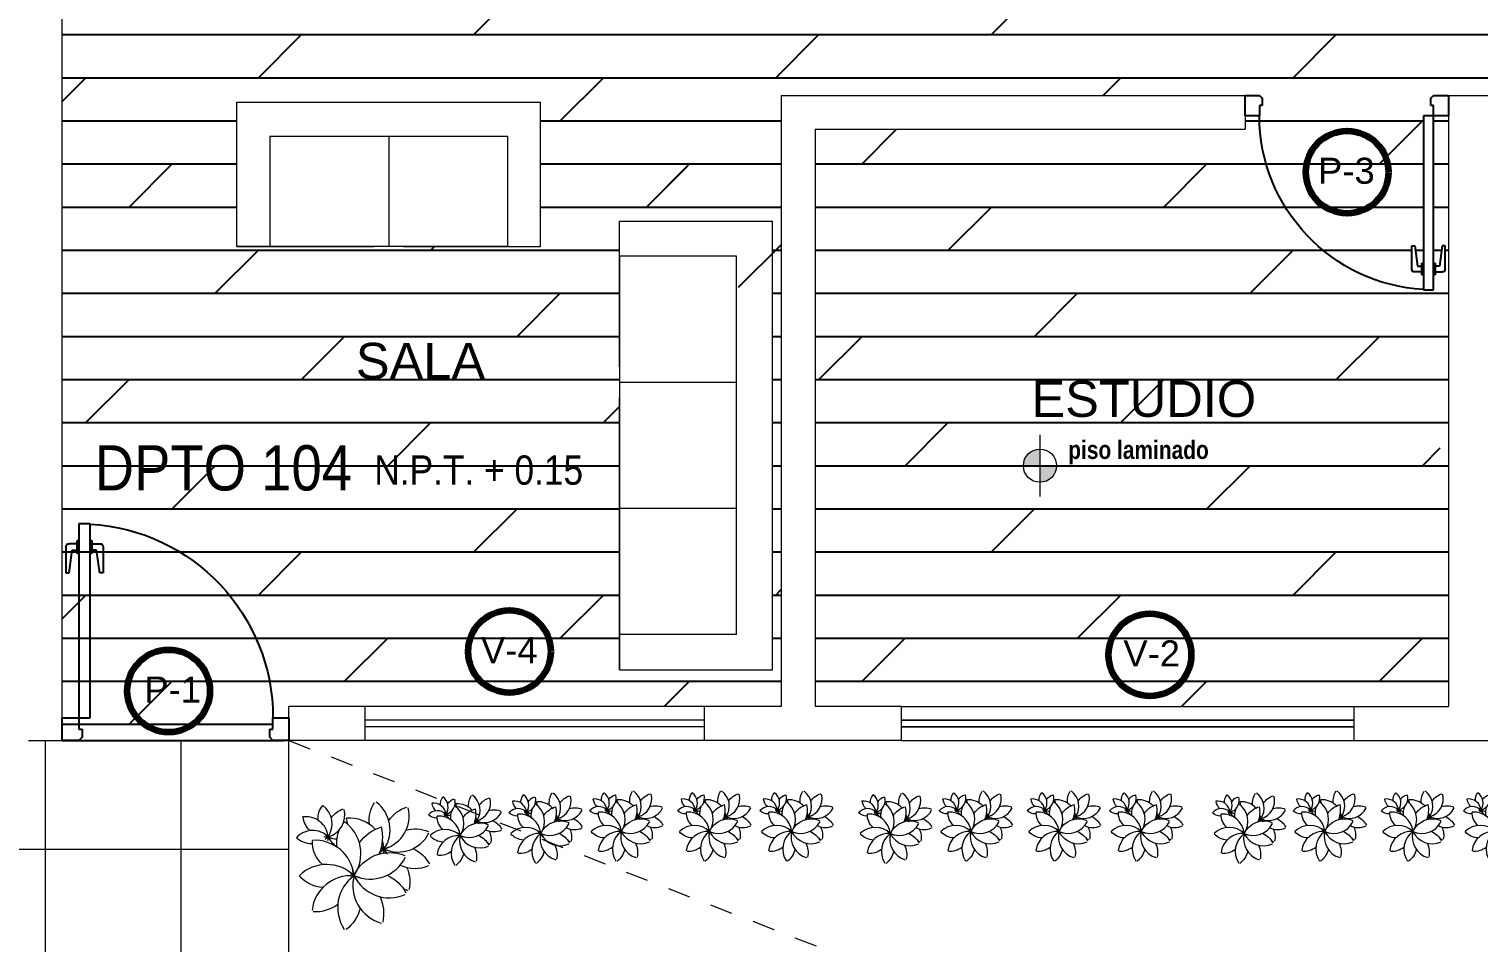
# Model space of a CAD drawing. Header units: millimetres. Extents: x 2204.1 to 2242.3, y 1175.1 to 1221.8.
# Drawn here: x 2222.77 to 2229.17, y 1205.75 to 1209.78 of the extents above; entities that cross this region are included whole.
import ezdxf
from ezdxf.enums import TextEntityAlignment as Align

# ---------------------------------------------------------------- set-up
doc = ezdxf.new("R2010")
doc.units = ezdxf.units.MM
doc.linetypes.add('HIDDEN2', pattern=[0.1875, 0.125, -0.0625])
for name, color, linetype, lineweight in [('01', 1, 'Continuous', 5), ('CLOSETS', 253, 'Continuous', 18), ('mobiliario', 2, 'Continuous', 18), ('MURO ALTO', 6, 'Continuous', 18), ('puertas', 2, 'Continuous', 13), ('TEXTO', 4, 'Continuous', 5), ('VIDRIOS', 124, 'Continuous', 18)]:
    doc.layers.add(name, color=color, linetype=linetype, lineweight=lineweight)
for name, color, linetype in [('DETALLES PUERTAS', 8, 'Continuous'), ('muros', 1, 'Continuous'), ('Textura LINEAS', 253, 'HIDDEN2')]:
    doc.layers.add(name, color=color, linetype=linetype)
doc.styles.add('ARVIM', font='framd.ttf', dxfattribs={"width": 0.9, "height": 0.2})
doc.styles.get("Standard").update_dxf_attribs({"font": 'arial.ttf'})
doc.styles.add('technicbold', font='techb___.ttf', dxfattribs={"height": 0.17})

# ---------------------------------------------------------------- blocks, each defined once
blk = doc.blocks.new('p7')
at = {"layer": 'DETALLES PUERTAS', "color": 0, "linetype": 'ByBlock'}
for p, q in [((0.6139, 0.035), (0.6139, 0.635)), ((0.6139, 0.635), (0.6489, 0.635)), ((0.6489, 0.635), (0.6489, 0.035)), ((0.6089, 0.5832), (0.6089, 0.5432)), ((0.6139, 0.5832), (0.6089, 0.5832)), ((0.6539, 0.5832), (0.6489, 0.5832)), ((0.6539, 0.5432), (0.6539, 0.5832)), ((0.5739, 0.5632), (0.5739, 0.4832)), ((0.6089, 0.5732), (0.5839, 0.5732)), ((0.5839, 0.4832), (0.5939, 0.5532)), ((0.5939, 0.5532), (0.6089, 0.5532)), ((0.6089, 0.5432), (0.6139, 0.5432)), ((0.6489, 0.5432), (0.6539, 0.5432)), ((0.6539, 0.5732), (0.6789, 0.5732)), ((0.6689, 0.5532), (0.6539, 0.5532)), ((0.6789, 0.4832), (0.6689, 0.5532)), ((0.6889, 0.5632), (0.6889, 0.4832)), ((0.5739, 0.4832), (0.5839, 0.4832)), ((0.6889, 0.4832), (0.6789, 0.4832)), ((0.0489, 0.035), (0, 0.035)), ((0, 0.035), (0, -0.035)), ((0.0489, 0), (0.0489, 0.035)), ((0.0589, 0), (0.0489, 0)), ((0.0589, -0.025), (0.0589, 0)), ((0.6489, 0.035), (0.6139, 0.035)), ((0.6389, 0), (0.6389, -0.025)), ((0.6489, 0), (0.6389, 0)), ((0.6489, 0.035), (0.6489, 0)), ((0.7, 0.035), (0.6489, 0.035)), ((0.7, -0.035), (0.7, 0.035)), ((0, -0.035), (0.0489, -0.035)), ((0.0489, -0.035), (0.0589, -0.025)), ((0.6389, -0.025), (0.6489, -0.035)), ((0.6489, -0.035), (0.7, -0.035))]:
    blk.add_line(p, q, dxfattribs=at)
for centre, radius, start, end in [((0.6489, 0.035), 0.6, 93.3442, 180), ((0.5839, 0.5632), 0.01, 90, 180), ((0.6789, 0.5632), 0.01, 0, 90)]:
    blk.add_arc(centre, radius, start, end, dxfattribs=at)
blk = doc.blocks.new('sofff')
for p, q in [((384.2552, -632.6644), (384.8925, -632.6644)), ((384.2552, -632.8106), (384.2552, -632.6644)), ((384.8925, -634.5324), (384.8925, -632.6644)), ((384.2552, -633.2708), (384.2552, -632.8106)), ((384.3308, -632.8106), (384.2552, -632.8106)), ((384.7425, -632.8106), (384.3308, -632.8106)), ((384.4729, -632.8106), (384.4729, -632.8112)), ((384.7425, -634.3861), (384.7425, -632.8106)), ((384.7425, -633.3358), (384.2552, -633.3358)), ((384.2552, -634.5324), (384.2552, -633.4007)), ((384.7425, -633.861), (384.2552, -633.861)), ((384.7425, -634.3861), (384.2552, -634.3861)), ((384.2552, -634.5324), (384.8925, -634.5324))]:
    blk.add_line(p, q)
blk.add_lwpolyline([(384.2552, -632.8106), (384.2552, -634.5324)])
blk = doc.blocks.new('vv')
for p, q in [((373.7372, -633.1787), (373.7372, -631.8359)), ((374.3746, -631.8359), (373.7372, -631.8359)), ((374.3746, -631.9822), (374.3746, -631.8359)), ((373.8872, -631.9822), (374.299, -631.9822)), ((373.8872, -633.0325), (373.8872, -631.9822)), ((374.1568, -631.9822), (374.1568, -631.9828)), ((374.299, -631.9822), (374.3746, -631.9822)), ((374.3746, -632.4424), (374.3746, -631.9822)), ((373.8872, -632.5073), (374.3746, -632.5073)), ((374.3746, -633.1787), (374.3746, -632.5723)), ((373.8872, -633.0325), (374.3746, -633.0325)), ((373.8872, -633.0325), (374.3746, -633.0325)), ((374.3746, -633.1787), (373.7372, -633.1787))]:
    blk.add_line(p, q)
blk.add_lwpolyline([(374.3746, -631.9822), (374.3746, -633.1787)])
blk = doc.blocks.new('Arb-ch-p')
for points in [[(0.1093, 0.201, -0.183994), (0.1252, 0.2694, 0.04513)], [(0.149, 0.1343, 0.438597), (0.1252, 0.2694)], [(0.149, 0.1343, 0.434864), (0.2185, 0.2563)], [(0.165, 0.2162, -0.167274), (0.2177, 0.2531, 0.04513)], [(-0.0693, 0.1251, -0.21109), (-0.0349, 0.2326)], [(0, 0, 0.403598), (-0.0327, 0.2329, -0.04513)], [(0, 0, 0.403598), (0.1247, 0.1994, -0.04513)], [(0.0273, 0.1404, -0.226321), (0.1247, 0.1994)], [(0.2139, 0.1868, -0.226321), (0.2796, 0.1766)], [(-0.1335, 0.0513, -0.167274), (-0.1801, 0.1512, 0.04513)], [(0, 0, 0.403598), (-0.1747, 0.1574, -0.04513)], [(0.149, 0.1343, 0.146284), (0.1131, 0.0905, -0.04513)], [(0.149, 0.1343, -0.043359), (0.1319, 0.1346, 0.04513)], [(0.149, 0.1343, -0.043359), (0.1357, 0.1235, 0.04513)], [(0.149, 0.1343, -0.043359), (0.1361, 0.1455, 0.04513)], [(0.149, 0.1343, 0.100856), (0.146, 0.0949, -0.04513)], [(0.149, 0.1343, -0.043359), (0.1458, 0.1175, 0.04513)], [(0.149, 0.1343, -0.043359), (0.1464, 0.1512, 0.04513)], [(0.149, 0.1343, 0.403598), (0.2796, 0.1766, -0.04513)], [(0.149, 0.1343, -0.043359), (0.1579, 0.1489, 0.04513)], [(0.149, 0.1343, -0.043359), (0.1652, 0.1398, 0.04513)], [(0.149, 0.1343, 0.403598), (0.2763, 0.0828, -0.04513)], [(0.149, 0.1343, -0.043359), (0.1573, 0.1193, 0.04513)], [(0.149, 0.1343, -0.043359), (0.165, 0.1281, 0.04513)], [(0.2325, 0.1328, -0.167274), (0.278, 0.0873, 0.04513)], [(0, 0, 0.414018), (0.2246, 0.0765)], [(0.1111, 0.09, -0.110777), (0.1853, 0.0918, 0.04513)], [(0.2106, -0.0622, 0.233737), (0.2403, 0.0683)], [(0.2154, 0.0587, -0.01296), (0.2403, 0.0683)], [(-0.1352, -0.0465, -0.167274), (-0.2352, 0, 0.04513)], [(0, 0, 0.403598), (-0.235, 0.0083, -0.04513)], [(0, 0, 0.403598), (-0.1853, -0.1447, -0.04513)], [(0, 0, -0.043359), (-0.0293, 0.0005, 0.04513)], [(0, 0, -0.043359), (-0.0228, -0.0185, 0.04513)], [(0, 0, -0.043359), (-0.0221, 0.0192, 0.04513)], [(0, 0, 0.403598), (0.1103, -0.2077, -0.04513)], [(0, 0, -0.043359), (-0.0056, -0.0288, 0.04513)], [(0, 0, -0.043359), (-0.0046, 0.029, 0.04513)], [(0, 0, -0.043359), (0.0151, 0.0251, 0.04513)], [(0, 0, -0.043359), (0.0277, 0.0095, 0.04513)], [(0, 0, -0.043359), (0.0274, -0.0105, 0.04513)], [(0, 0, 0.403598), (-0.049, -0.23, -0.04513)], [(0, 0, -0.403598), (0.1176, -0.2036, 0.04513)], [(0.1323, -0.1118, 0.403598), (0.3273, -0.0485, -0.04513)], [(0.143, -0.0025, -0.172591), (0.2249, -0.087)], [(0.2292, -0.0334, -0.167274), (0.325, -0.0417, 0.04513)], [(-0.0737, -0.1226, -0.167274), (-0.1801, -0.1512, 0.04513)], [(-0.0723, -0.1123, -0.001273), (-0.0728, -0.1118, 0.04513)], [(-0.0703, -0.1025, 0.005323), (-0.0727, -0.1046, -0.04513)], [(0.1079, -0.0938, 0.163977), (0.2249, -0.087)], [(0.1323, -0.1118, -0.043359), (0.1124, -0.1279, 0.04513)], [(0.1323, -0.1118, -0.043359), (0.113, -0.095, 0.04513)], [(0.1323, -0.1118, 0.042709), (0.1133, -0.0953, -0.04513)], [(0.1323, -0.1118, 0.030163), (0.1145, -0.111, -0.04513)], [(0.1323, -0.1118, -0.029621), (0.1148, -0.112, 0.04513)], [(0.1323, -0.1118, 0.030874), (0.1178, -0.1229, -0.04513)], [(0.1323, -0.1118, 0.403598), (0.2285, -0.2929, -0.04513)], [(0.1323, -0.1118, -0.043359), (0.1274, -0.1369, 0.04513)], [(0.1323, -0.1118, -0.022933), (0.1296, -0.0985, 0.04513)], [(0.1323, -0.1118, 0.022349), (0.1308, -0.0987, -0.04513)], [(0.1323, -0.1118, -0.023455), (0.1389, -0.0997, 0.04513)], [(0.1323, -0.1118, 0.024355), (0.1401, -0.0998, -0.04513)], [(0.1323, -0.1118, 0.05643), (0.1634, -0.1002, -0.04513)], [(0.1323, -0.1118, -0.043359), (0.1565, -0.1035, 0.04513)], [(0.1323, -0.1118, -0.043359), (0.1561, -0.121, 0.04513)], [(0.1323, -0.1118, -0.043359), (0.1447, -0.1342, 0.04513)], [(0.1323, -0.1118, 0.403598), (0.3224, -0.1887, -0.04513)], [(0.257, -0.114, -0.167274), (0.325, -0.182, 0.04513)], [(0.0223, -0.1412, -0.167274), (-0.0408, -0.2316, 0.04513)], [(0.0241, -0.1438, 0.007513), (0.0207, -0.1466, -0.04513)], [(-0.0253, -0.2188, 0.033271), (-0.0294, -0.238, -0.04513)], [(0.068, -0.2187, -0.167274), (-0.0248, -0.2437, 0.04513)], [(0.0738, -0.1907, 0.217553), (0.0896, -0.3124, -0.04513)], [(0.1518, -0.235, -0.167274), (0.0967, -0.3138, 0.04513)], [(0.2264, -0.1937, -0.167274), (0.2348, -0.2894, 0.04513)]]:
    blk.add_lwpolyline(points, format="xyb")
blk = doc.blocks.new('Nivel')
at = {"layer": '01', "ltscale": 0.8}
h = blk.add_hatch(color=256, dxfattribs=at)
h.paths.add_polyline_path([(0, 0), (0, 0.14, 0.414214), (-0.14, 0)])
h.paths.add_polyline_path([(0, 0), (0, -0.14, 0.414214), (0.14, 0)])
for p, q in [((0, 0.26), (0, -0.26)), ((-0.26, 0), (1.606, 0)), ((0, 0), (0, 0)), ((0, 0), (0, 0))]:
    blk.add_line(p, q, dxfattribs=at)
blk.add_circle((0, 0), 0.14, dxfattribs=at)

msp = doc.modelspace()

# ---------------------------------------------------------------- linework, layer by layer
at = {"layer": 'CLOSETS'}
for p, q in [((2222.8453, 1202.438), (2222.8453, 1206.6385)), ((2223.4453, 1202.438), (2223.4453, 1206.6381)), ((2223.9203, 1202.4379), (2223.9203, 1206.6379)), ((2221.6453, 1206.1576), (2223.9205, 1206.1576))]:
    msp.add_line(p, q, dxfattribs=at)
at = {"layer": 'MURO ALTO'}
for p, q in [((2222.9191, 1206.6379), (2222.9191, 1211.9886)), ((2226.0955, 1209.4889), (2228.1457, 1209.4889)), ((2226.0955, 1209.4889), (2226.0955, 1206.7879)), ((2226.2168, 1209.4889), (2226.3668, 1209.4889)), ((2226.2168, 1209.4889), (2226.3668, 1209.4889)), ((2226.3668, 1209.4889), (2226.3668, 1209.4889)), ((2228.1457, 1209.4889), (2228.1457, 1209.3389)), ((2229.0437, 1209.489), (2229.0437, 1206.7879)), ((2229.0437, 1209.489), (2230.2433, 1209.489)), ((2226.2455, 1209.3389), (2228.1457, 1209.3389)), ((2226.2455, 1209.3389), (2226.2455, 1206.7879)), ((2226.3668, 1209.3389), (2228.081, 1209.3389)), ((2223.9203, 1206.6379), (2223.9203, 1206.7879)), ((2224.2555, 1206.7879), (2223.9203, 1206.7879)), ((2224.2555, 1206.7879), (2224.2555, 1206.6379)), ((2226.0955, 1206.7879), (2225.7555, 1206.7879)), ((2225.7555, 1206.7879), (2225.7555, 1206.6379)), ((2226.6255, 1206.7879), (2226.2455, 1206.7879)), ((2226.6255, 1206.7879), (2226.6255, 1206.6379)), ((2228.6255, 1206.7879), (2229.0437, 1206.7879)), ((2228.6255, 1206.7879), (2228.6255, 1206.638)), ((2228.6255, 1206.7879), (2228.6255, 1206.6379)), ((2222.7703, 1206.6379), (2222.9191, 1206.6379)), ((2224.2555, 1206.6379), (2223.9203, 1206.6379)), ((2226.6255, 1206.6379), (2225.7555, 1206.6379)), ((2226.0955, 1206.6381), (2226.0955, 1206.638)), ((2226.2455, 1206.6381), (2226.2455, 1206.638)), ((2228.6255, 1206.6379), (2229.6154, 1206.6379)), ((2229.0076, 1206.6379), (2229.0076, 1206.6379))]:
    msp.add_line(p, q, dxfattribs=at)
at = {"layer": 'muros', "lineweight": 200}
for centre in [(2228.5962, 1209.1496), (2224.895, 1207.0311), (2227.725, 1207.0165), (2223.3891, 1206.8569)]:
    msp.add_circle(centre, 0.1824, dxfattribs=at)
at = {"layer": 'Textura LINEAS', "linetype": 'ByBlock'}
for p, q in [((2224.7384, 1209.7574), (2224.9289, 1209.9479)), ((2227.0244, 1209.7574), (2227.2149, 1209.9479)), ((2222.9191, 1209.7574), (2232.3455, 1209.7574)), ((2223.7859, 1209.5669), (2223.9764, 1209.7574)), ((2226.0719, 1209.5669), (2226.2624, 1209.7574)), ((2228.3579, 1209.5669), (2228.5484, 1209.7574)), ((2222.9203, 1209.5669), (2232.3456, 1209.5669)), ((2222.9203, 1209.4633), (2223.0239, 1209.5669)), ((2225.1194, 1209.3764), (2225.3099, 1209.5669)), ((2227.5179, 1209.4889), (2227.5959, 1209.5669)), ((2222.9203, 1209.3764), (2223.6901, 1209.3764)), ((2225.0329, 1209.3764), (2226.0955, 1209.3764)), ((2226.4529, 1209.1859), (2226.6059, 1209.3389)), ((2228.1457, 1209.3764), (2228.9368, 1209.3764)), ((2228.7389, 1209.1859), (2228.9294, 1209.3764)), ((2228.9817, 1209.3764), (2229.0437, 1209.3764)), ((2222.9203, 1209.1859), (2223.6901, 1209.1859)), ((2223.2144, 1208.9954), (2223.4049, 1209.1859)), ((2225.0329, 1209.1859), (2226.0955, 1209.1859)), ((2225.5004, 1208.9954), (2225.6909, 1209.1859)), ((2225.5267, 1209.0217), (2225.6798, 1209.1748)), ((2226.2455, 1209.1859), (2228.9368, 1209.1859)), ((2227.7864, 1208.9954), (2227.9769, 1209.1859)), ((2228.9154, 1209.1859), (2228.9368, 1209.1859)), ((2228.9817, 1209.1859), (2229.0472, 1209.1859)), ((2222.9191, 1208.9954), (2223.6901, 1208.9954)), ((2225.0329, 1208.9954), (2226.0955, 1208.9954)), ((2226.2455, 1208.9954), (2228.9368, 1208.9954)), ((2226.8339, 1208.8049), (2227.0244, 1208.9954)), ((2228.9154, 1208.9954), (2228.9368, 1208.9954)), ((2228.9817, 1208.9954), (2229.0472, 1208.9954)), ((2225.9078, 1208.6408), (2226.0983, 1208.8313)), ((2222.9191, 1208.8049), (2225.3811, 1208.8049)), ((2223.5954, 1208.6144), (2223.7859, 1208.8049)), ((2224.5479, 1208.8049), (2224.5646, 1208.8216)), ((2226.0575, 1208.8049), (2226.0955, 1208.8049)), ((2226.0575, 1208.7905), (2226.0719, 1208.8049)), ((2226.2455, 1208.8049), (2228.8855, 1208.8049)), ((2228.1674, 1208.6144), (2228.3579, 1208.8049)), ((2228.9011, 1208.8049), (2228.9368, 1208.8049)), ((2228.9154, 1208.8049), (2228.9368, 1208.8049)), ((2228.9817, 1208.8049), (2229.0175, 1208.8049)), ((2229.033, 1208.8049), (2229.0472, 1208.8049)), ((2222.9203, 1208.6144), (2225.3811, 1208.6144)), ((2224.9289, 1208.4239), (2225.1194, 1208.6144)), ((2226.0575, 1208.6144), (2226.0955, 1208.6144)), ((2226.2455, 1208.6144), (2229.0472, 1208.6144)), ((2227.2149, 1208.4239), (2227.4054, 1208.6144)), ((2222.9203, 1208.4239), (2225.3811, 1208.4239)), ((2223.9764, 1208.2334), (2224.1669, 1208.4239)), ((2226.0575, 1208.4239), (2226.0955, 1208.4239)), ((2226.2455, 1208.4239), (2229.0472, 1208.4239)), ((2226.2624, 1208.2334), (2226.4529, 1208.4239)), ((2228.5484, 1208.2334), (2228.7389, 1208.4239)), ((2222.9191, 1208.2334), (2225.3811, 1208.2334)), ((2223.0239, 1208.0429), (2223.2144, 1208.2334)), ((2226.0575, 1208.2334), (2226.0955, 1208.2334)), ((2226.2455, 1208.2334), (2229.0472, 1208.2334)), ((2227.5959, 1208.0429), (2227.7864, 1208.2334)), ((2225.3099, 1208.0429), (2225.3811, 1208.1141)), ((2222.9191, 1208.0429), (2225.3811, 1208.0429)), ((2224.3574, 1207.8524), (2224.5479, 1208.0429)), ((2226.0575, 1208.0429), (2226.0955, 1208.0429)), ((2226.2455, 1208.0429), (2229.0472, 1208.0429)), ((2226.6434, 1207.8524), (2226.8339, 1208.0429)), ((2228.9294, 1207.8524), (2229.0076, 1207.9306)), ((2222.9191, 1207.8524), (2225.3811, 1207.8524)), ((2223.4049, 1207.6619), (2223.5954, 1207.8524)), ((2226.0575, 1207.8524), (2226.0955, 1207.8524)), ((2226.2455, 1207.8524), (2229.0472, 1207.8524)), ((2227.9769, 1207.6619), (2228.1674, 1207.8524)), ((2222.9203, 1207.6619), (2225.3811, 1207.6619)), ((2224.7384, 1207.4714), (2224.9289, 1207.6619)), ((2226.0575, 1207.6619), (2226.0955, 1207.6619)), ((2226.2455, 1207.6619), (2229.0472, 1207.6619)), ((2227.0244, 1207.4714), (2227.2149, 1207.6619)), ((2222.9203, 1207.4714), (2225.3811, 1207.4714)), ((2223.7859, 1207.2809), (2223.9764, 1207.4714)), ((2226.0575, 1207.4714), (2226.0955, 1207.4714)), ((2226.2455, 1207.4714), (2229.0472, 1207.4714)), ((2228.3579, 1207.2809), (2228.5484, 1207.4714)), ((2226.0719, 1207.2809), (2226.0955, 1207.3046)), ((2222.9203, 1207.2809), (2225.3811, 1207.2809)), ((2222.9203, 1207.1773), (2223.0239, 1207.2809)), ((2225.1194, 1207.0904), (2225.3099, 1207.2809)), ((2226.0575, 1207.2809), (2226.0955, 1207.2809)), ((2226.2455, 1207.2809), (2229.0472, 1207.2809)), ((2227.4054, 1207.0904), (2227.5959, 1207.2809)), ((2222.9203, 1207.0904), (2225.3811, 1207.0904)), ((2224.1669, 1206.8999), (2224.3574, 1207.0904)), ((2226.0575, 1207.0904), (2226.0955, 1207.0904)), ((2226.2455, 1207.0904), (2229.0472, 1207.0904)), ((2226.4529, 1206.8999), (2226.6434, 1207.0904)), ((2228.7389, 1206.8999), (2228.9293, 1207.0904)), ((2222.9203, 1206.8999), (2226.0955, 1206.8999)), ((2223.2144, 1206.7094), (2223.4049, 1206.8999)), ((2225.579, 1206.788), (2225.6909, 1206.8999)), ((2226.2455, 1206.8999), (2229.0472, 1206.8999)), ((2227.8651, 1206.7881), (2227.9769, 1206.8999)), ((2222.9203, 1206.7094), (2223.8492, 1206.7094)), ((2223.9191, 1206.7094), (2223.9203, 1206.7094)), ((2222.9191, 1206.6379), (2223.8975, 1206.6381))]:
    msp.add_line(p, q, dxfattribs=at)
at = {"layer": 'VIDRIOS'}
for p, q in [((2225.7555, 1206.7879), (2224.2555, 1206.7879)), ((2226.6255, 1206.7879), (2228.6255, 1206.7879)), ((2225.7555, 1206.7281), (2224.2555, 1206.7281)), ((2228.6255, 1206.7281), (2226.6255, 1206.7281)), ((2226.6255, 1206.7281), (2228.6255, 1206.7281)), ((2225.7555, 1206.6981), (2224.2555, 1206.6981)), ((2228.6255, 1206.6981), (2226.6255, 1206.6981)), ((2226.6255, 1206.6981), (2228.6255, 1206.6981)), ((2225.7555, 1206.6379), (2224.2555, 1206.6379)), ((2226.6255, 1206.6379), (2228.6255, 1206.6379))]:
    msp.add_line(p, q, dxfattribs=at)
at = {"layer": 'VIDRIOS', "linetype": 'HIDDEN2', "ltscale": 0.7}
msp.add_line((2223.9203, 1206.6379), (2234.6941, 1202.4379), dxfattribs=at)

# ---------------------------------------------------------------- block references
at = {"layer": '01', "xscale": 0.5247559576633212, "yscale": 0.5247559576633212, "zscale": 0.8073168571284746}
msp.add_blockref('Nivel', (2227.2391, 1207.8524), dxfattribs=at)
at = {"layer": 'CLOSETS', "color": 251}
for p, xscale, yscale, zscale, rotation in [((2224.2084, 1206.0407), 1.025466432182478, 1.025466432182478, 1.025466432182478, 81.73414389889676), ((2224.6775, 1206.2176), 0.5653969477402442, 0.5653969477402442, 0.5653969477402442, 81.73414390060292), ((2225.0335, 1206.2267), 0.5653969477402442, 0.5653969477402442, 0.5653969477402442, 81.73414390060292), ((2225.3895, 1206.2358), 0.5653969477402442, 0.5653969477402442, 0.5653969477402442, 81.73414390060292), ((2225.7788, 1206.2358), 0.5653969477402442, 0.5653969477402442, 0.5653969477402442, 81.73414390060292), ((2226.1422, 1206.2358), 0.5653969477402442, 0.5653969477402442, 0.5653969477402442, 81.73414390060292), ((2226.5781, 1206.2267), 0.5653969477402442, 0.5653969477402442, 0.5653969477402442, 81.73414390060292), ((2226.9341, 1206.2358), 0.5653969477402442, 0.5653969477402442, 0.5653969477402442, 81.73414390060292), ((2227.3234, 1206.2358), 0.5653969477402442, 0.5653969477402442, 0.5653969477402442, 81.73414390060292), ((2227.6868, 1206.2358), 0.5653969477402442, 0.5653969477402442, 0.5653969477402442, 81.73414390060292), ((2228.1416, 1206.2267), 0.5653969477402442, 0.5653969477402442, 0.5653969477402442, 81.73414390060292), ((2228.4977, 1206.2358), 0.5653969477402442, 0.5653969477402442, 0.5653969477402442, 81.73414390060292), ((2228.8869, 1206.2358), 0.5653969477402442, 0.5653969477402442, 0.5653969477402442, 81.73414390060292), ((2229.2503, 1206.2358), 0.5653969477402442, 0.5653969477402442, 0.5653969477402442, 81.73414390060292)]:
    msp.add_blockref('Arb-ch-p', p, dxfattribs=dict(at, xscale=xscale, yscale=yscale, zscale=zscale, rotation=rotation))
at = {"layer": 'mobiliario', "rotation": 270}
msp.add_blockref('vv', (2856.8688, 1583.1962), dxfattribs=at)
at = {"layer": 'mobiliario', "xscale": 1.061244694516062, "yscale": 1.061244694516062, "zscale": 1.061244694516062}
msp.add_blockref('sofff', (1817.5923, 1880.3447), dxfattribs=at)
at = {"layer": 'puertas', "xscale": -1.282883953747444, "yscale": 1.282883953747444, "zscale": 1.282883953747444, "rotation": 180}
msp.add_blockref('p7', (2228.1457, 1209.4441), dxfattribs=at)
at = {"layer": 'puertas', "xscale": -1.43021183474934, "yscale": 1.43021183474934, "zscale": 1.43021183474934}
msp.add_blockref('p7', (2223.9203, 1206.688), dxfattribs=at)

# ---------------------------------------------------------------- texts
msp.add_text('SALA', height=0.16).set_placement((2224.5021, 1208.2353), align=Align.CENTER)
at = {"insert": (2227.2012, 1208.2281), "char_height": 0.16, "attachment_point": 1}
msp.add_mtext_dynamic_manual_height_columns('ESTUDIO', width=1.688443, gutter_width=1, heights=[0], dxfattribs=at)
at = {"layer": 'muros', "lineweight": 200}
for s, p in [('P-3', (2228.5929, 1209.0982)), ('V-4', (2224.8944, 1206.9797)), ('V-2', (2227.7328, 1206.9651)), ('P-1', (2223.4069, 1206.8055))]:
    msp.add_text(s, height=0.11516, dxfattribs=at).set_placement(p, align=Align.CENTER)
at = {"layer": 'TEXTO', "style": 'ARVIM', "width": 0.9}
for s, height, p in [('DPTO 104', 0.2, (2223.6312, 1207.7428)), ('N.P.T. + 0.15', 0.12947, (2224.7593, 1207.7683))]:
    msp.add_text(s, height=height, dxfattribs=at).set_placement(p, align=Align.CENTER)
at = {"layer": 'TEXTO', "color": 3, "style": 'technicbold'}
msp.add_text('piso laminado ', height=0.080593, dxfattribs=at).set_placement((2227.3641, 1207.8822))

doc.saveas('drawing.dxf')
